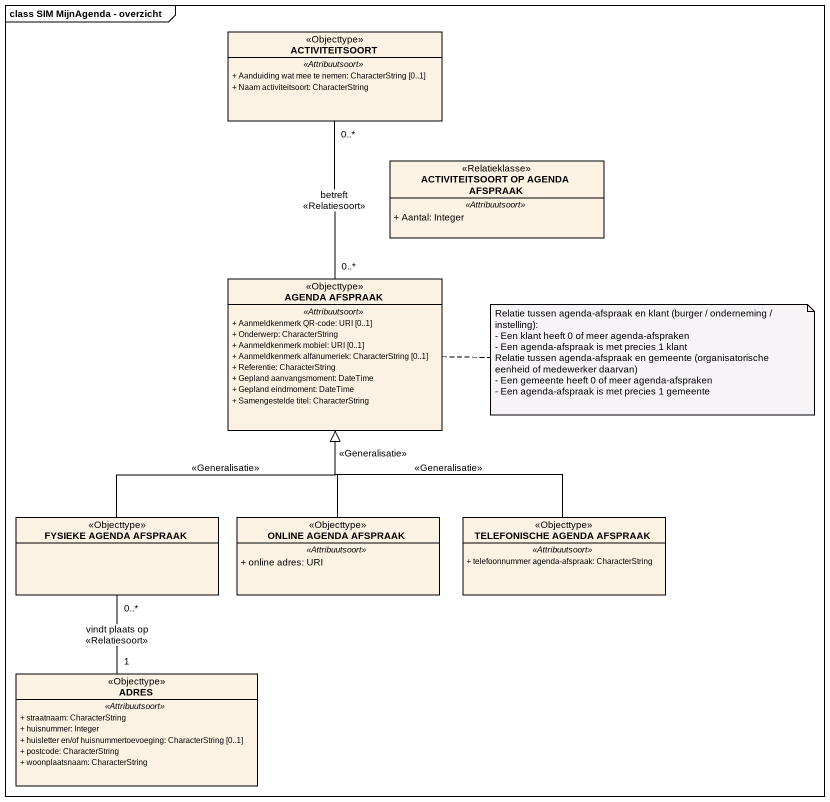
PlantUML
@startuml
mainframe class SIM MijnAgenda - overzicht
hide circle
hide empty members
skinparam classAttributeIconSize 0
class ACTIVITEITSOORT <<Objecttype>> {
  .. <<Attribuutsoort>> ..
  + Aanduiding wat mee te nemen: CharacterString [0..1]
  + Naam activiteitsoort: CharacterString
}
class "ACTIVITEITSOORT OP AGENDA AFSPRAAK" as ACTIVITEITSOORT_OP_AGENDA <<Relatieklasse>> {
  .. <<Attribuutsoort>> ..
  + Aantal: Integer
}
class "AGENDA AFSPRAAK" as AGENDA_AFSPRAAK <<Objecttype>> {
  .. <<Attribuutsoort>> ..
  + Aanmeldkenmerk QR-code: URI [0..1]
  + Onderwerp: CharacterString
  + Aanmeldkenmerk mobiel: URI [0..1]
  + Aanmeldkenmerk alfanumeriek: CharacterString [0..1]
  + Referentie: CharacterString
  + Gepland aanvangsmoment: DateTime
  + Gepland eindmoment: DateTime
  + Samengestelde titel: CharacterString
}
class "FYSIEKE AGENDA AFSPRAAK" as FYSIEKE_AGENDA_AFSPRAAK <<Objecttype>>
class "ONLINE AGENDA AFSPRAAK" as ONLINE_AGENDA_AFSPRAAK <<Objecttype>> {
  .. <<Attribuutsoort>> ..
  + online adres: URI
}
class "TELEFONISCHE AGENDA AFSPRAAK" as TELEFONISCHE_AGENDA_AFSPRAAK <<Objecttype>> {
  .. <<Attribuutsoort>> ..
  + telefoonnummer agenda-afspraak: CharacterString
}
class ADRES <<Objecttype>> {
  .. <<Attribuutsoort>> ..
  + straatnaam: CharacterString
  + huisnummer: Integer
  + huisletter en/of huisnummertoevoeging: CharacterString [0..1]
  + postcode: CharacterString
  + woonplaatsnaam: CharacterString
}
ACTIVITEITSOORT "0..*" -- "0..*" AGENDA_AFSPRAAK : betreft\n<<Relatiesoort>>
FYSIEKE_AGENDA_AFSPRAAK -up-|> AGENDA_AFSPRAAK : <<Generalisatie>>
ONLINE_AGENDA_AFSPRAAK -up-|> AGENDA_AFSPRAAK : <<Generalisatie>>
TELEFONISCHE_AGENDA_AFSPRAAK -up-|> AGENDA_AFSPRAAK : <<Generalisatie>>
ADRES "1" -up- "0..*" FYSIEKE_AGENDA_AFSPRAAK : vindt plaats op\n<<Relatiesoort>>
note right of AGENDA_AFSPRAAK
  Relatie tussen agenda-afspraak en klant (burger / onderneming / instelling):
  - Een klant heeft 0 of meer agenda-afspraken
  - Een agenda-afspraak is met precies 1 klant
  Relatie tussen agenda-afspraak en gemeente (organisatorische eenheid of medewerker daarvan)
  - Een gemeente heeft 0 of meer agenda-afspraken
  - Een agenda-afspraak is met precies 1 gemeente
end note
@enduml
